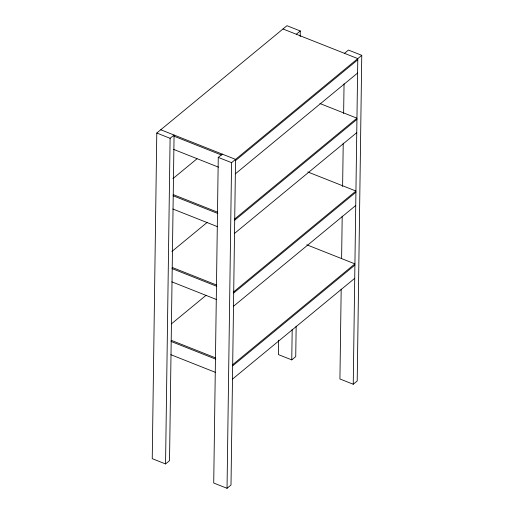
<?xml version="1.0" encoding="UTF-8"?>
<svg xmlns="http://www.w3.org/2000/svg" width="514" height="514" viewBox="0 0 514 514"><rect width="100%" height="100%" fill="white"/><g stroke="black" fill="none" stroke-linecap="round" stroke-linejoin="round"><path stroke-width="0.77" d="M300.202 36.59L300.279 30.975L286.966 25.7L156.789 133.036L152.24 458.668L165.553 463.943L169.524 460.666L174.073 135.034L170.102 138.311L165.553 463.943M222.241 154.116L218.264 157.393L213.721 483.025L227.034 488.3L231.004 485.023L235.553 159.391L160.76 129.759M227.034 488.3L231.576 162.668L361.76 55.332L348.447 50.057L344.476 53.334M278.652 340.172L278.447 354.609L291.759 359.884L295.736 356.607L296.16 326.127M291.759 359.884L292.19 329.403M341.18 289.138L339.927 378.966L353.24 384.241L357.211 380.964L361.76 55.332M341.611 258.658L342.202 216.15M342.613 186.473L343.224 143.162M343.635 113.485L344.052 83.814M353.24 384.241L357.789 58.609L282.996 28.977M296.308 34.252L300.279 30.975M172.89 178.654L196.971 158.807M235.534 160.586L357.77 59.797M235.348 173.841L357.583 73.059M171.875 251.5L207.065 222.485M234.718 218.977L356.954 118.194L319.933 103.526M234.705 220.172L356.941 119.383M234.519 233.427L356.755 132.644M171.477 323.833L206.05 295.325M233.703 291.823L355.939 191.035L307.802 171.965M233.684 293.012L355.919 192.23M233.497 306.273L355.739 205.484M232.681 364.664L354.923 263.875L306.787 244.805M232.669 365.852L354.904 265.07M232.482 379.114L354.718 278.325M173.886 136.159L221.643 155.08M156.789 133.036L170.102 138.311M218.264 157.393L231.576 162.668M173.7 149.42L218.469 167.159M173.257 194.626L217.685 212.231M173.057 195.744L217.827 213.483M172.871 209.005L217.64 226.738M172.241 267.466L216.67 285.071M172.036 268.591L216.805 286.324M171.856 281.845L216.625 299.585M171.22 340.313L215.655 357.917M171.021 341.431L215.79 359.17M170.834 354.686L215.604 372.425"/></g></svg>
